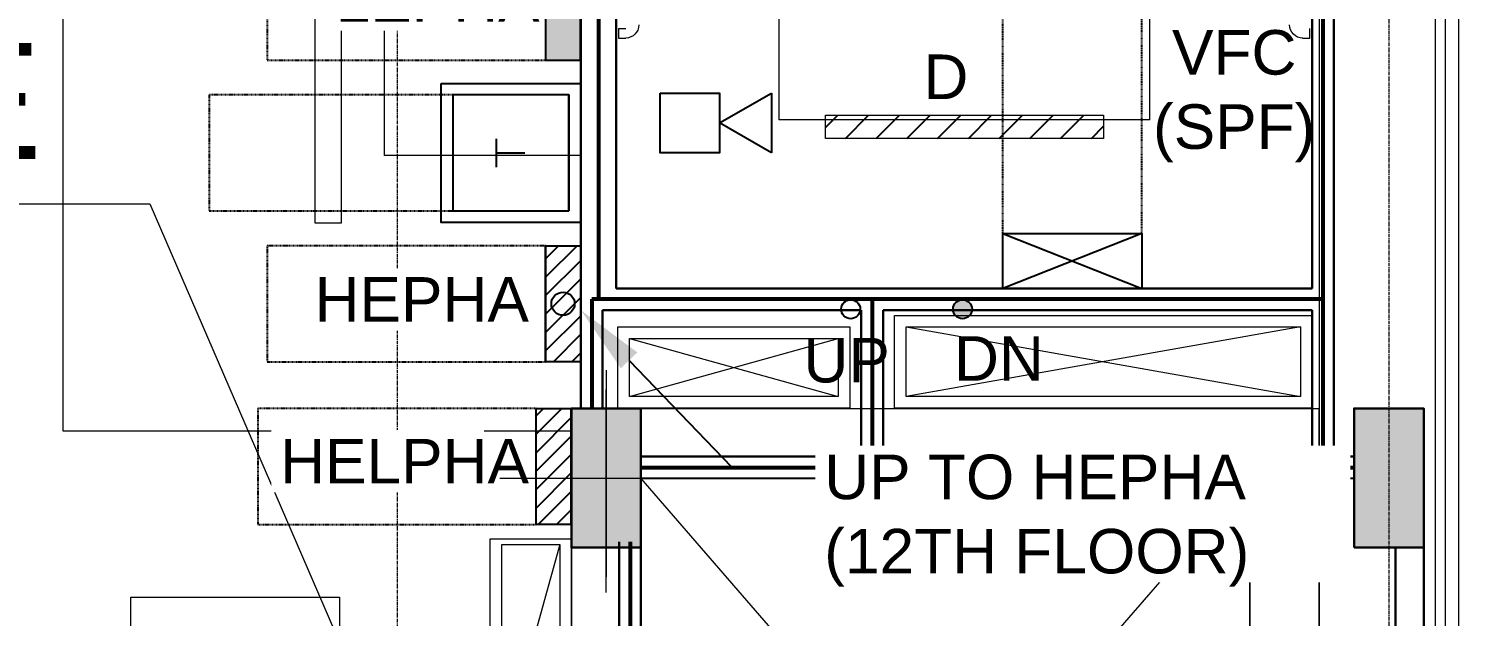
# Model space of a CAD drawing. Header units: inches. Extents: x -40190 to 0, y -3216 to 2257.
# Drawn here: x -23455.6 to -23208.9, y 751.2 to 852.6 of the extents above; entities that cross this region are included whole.
import ezdxf
from ezdxf import colors
from ezdxf.entities.mleader import LeaderData, LeaderLine
from ezdxf.math import Vec2, Vec3

# ---------------------------------------------------------------- set-up
doc = ezdxf.new("R2010")
doc.units = ezdxf.units.IN
doc.header["$LTSCALE"] = 0.5
doc.header["$MEASUREMENT"] = 0
for name, pattern in [('A113$0$CENTER', [2, 1.25, -0.25, 0.25, -0.25]), ('A113$0$DGN Style 3', [242.953966, 173.538547, -69.415419]), ('A113$0$HIDDEN2', [0.1875, 0.125, -0.0625]), ('DASHED2', [0.375, 0.25, -0.125]), ('HIDDEN2', [0.1875, 0.125, -0.0625])]:
    doc.linetypes.add(name, pattern=pattern)
for name, color, linetype in [('A113$0$A-ANNO-IDEN', 8, 'Continuous'), ('A113$0$A-ANNO-PATT-13-14', 8, 'Continuous'), ('A113$0$A-ANNO-TEXT', 8, 'Continuous'), ('A113$0$A-COLS-COLS13-14', 8, 'Continuous'), ('A113$0$A-FLOR-HRAL', 8, 'Continuous'), ('A113$0$A-FLOR-OVHD', 8, 'A113$0$HIDDEN2'), ('A113$0$A-FLOR-SLAB', 8, 'Continuous'), ('A113$0$A-FLOR-STRCT-6-12', 8, 'Continuous'), ('A113$0$A-GRID-GRDP0-15', 8, 'Continuous'), ('A113$0$A-HVAC-RDFF', 8, 'Continuous'), ('A113$0$A-WALL-FIRE', 8, 'Continuous'), ('A113$0$A-WALL-FULL-INTR', 8, 'Continuous'), ('A113$0$E-PANEL', 8, 'Continuous'), ('A113$0$M-CONC-PAD', 8, 'Continuous'), ('A113$0$M-HVAC-Supp', 8, 'Continuous'), ('A113$0$S-BEAM', 8, 'Continuous'), ('A613$0$A-CLNG-SPNK', 8, 'Continuous'), ('A613$0$br613 - E-Lite', 8, 'Continuous'), ('E-Anno-Note', 6, 'Continuous'), ('E-CNDT', 30, 'Continuous'), ('E-FIRE', 234, 'Continuous'), ('E-Lite-Emer', 13, 'Continuous'), ('E-POWR-CLRN', 1, 'DASHED2'), ('E-POWR-Panl', 233, 'Continuous'), ('E-POWR-XFMR', 234, 'Continuous'), ('E-Powr-Xfmr-Pad', 8, 'Continuous'), ('E-TEXT', 6, 'Continuous'), ('G-TEXT', 6, 'Continuous'), ('M-HVAC-clrn', 1, 'HIDDEN2'), ('M-HVAC-vfc', 93, 'Continuous'), ('XREF', 7, 'Continuous')]:
    doc.layers.add(name, color=color, linetype=linetype)
doc.styles.add('A113$0$Arial', font='arial.ttf', dxfattribs={"height": 0.076839})
doc.styles.add('M08', font='arial.ttf', dxfattribs={"height": 7.68})
doc.styles.add('MAMEP ANNO', font='arial.ttf', dxfattribs={"height": 0.101562})

# ---------------------------------------------------------------- blocks, each defined once
blk = doc.blocks.new('*U605')
at = {"layer": 'A113$0$A-FLOR-STRCT-6-12', "linetype": 'A113$0$DGN Style 3', "lineweight": 0}
for p, q in [((-52.54, -60.49), (52.46, 60.49)), ((52.46, -60.49), (-52.54, 60.49))]:
    blk.add_line(p, q, dxfattribs=at)
at = {"layer": 'A113$0$A-FLOR-STRCT-6-12', "linetype": 'A113$0$DGN Style 3', "lineweight": 13}
blk.add_3dface([(-52.54, 60.49), (52.46, 60.49), (52.46, -60.49), (-52.54, -60.49)], dxfattribs=at)
blk = doc.blocks.new('A113')
at = {"layer": 'A113$0$A-ANNO-IDEN', "lineweight": 13}
blk.add_line((-23623.2917, 822.3774), (-23443.3434, 822.3774), dxfattribs=at)
at = {"layer": 'A113$0$A-ANNO-IDEN', "lineweight": 0, "flags": 128}
blk.add_lwpolyline([(-23443.3434, 822.3774), (-23434.7389, 822.3774), (-23382.0479, 700.6327)], dxfattribs=at)
at = {"layer": 'A113$0$A-ANNO-PATT-13-14', "lineweight": 30}
for points in [[(-23362.0336, 787.0919, -4909.5523), (-23350.0336, 787.0919, -4909.5523), (-23362.0336, 763.0919, -4909.5523), (-23350.0336, 763.0919, -4909.5523)], [(-23227.0133, 787.0918, -4909.5523), (-23215.0133, 787.0918, -4909.5523), (-23227.0133, 763.0918, -4909.5523), (-23215.0133, 763.0918, -4909.5523)]]:
    blk.add_solid(points, dxfattribs=at)
at = {"layer": 'A113$0$A-ANNO-TEXT', "lineweight": 13}
for p, q in [((-23262.227, 836.8597), (-23262.227, 968.928)), ((-23326.2272, 896.7739), (-23326.2272, 836.8597)), ((-23262.227, 836.8597), (-23326.2272, 836.8597))]:
    blk.add_line(p, q, dxfattribs=at)
at = {"layer": 'A113$0$A-COLS-COLS13-14', "lineweight": 13}
for p, q in [((-23356.0336, 793.7246, -4909.5523), (-23356.0336, 758.0516, -4909.5523)), ((-23367.4794, 775.0919, -4909.5523), (-23344.5225, 775.0919, -4909.5523))]:
    blk.add_line(p, q, dxfattribs=at)
at = {"layer": 'A113$0$A-COLS-COLS13-14', "lineweight": 0}
for p, q in [((-23356.0336, 755.3441, -4909.5523), (-23356.0336, 790.3407, -4909.5523)), ((-23374.3782, 775.0919, -4909.5523), (-23339.3816, 775.0919, -4909.5523))]:
    blk.add_line(p, q, dxfattribs=at)
at = {"layer": 'A113$0$A-COLS-COLS13-14', "lineweight": 30}
for points in [[(-23350.0336, 763.0919, -4909.5523), (-23362.0336, 763.0919, -4909.5523), (-23362.0336, 787.0919, -4909.5523), (-23350.0336, 787.0919, -4909.5523)], [(-23227.0133, 763.0918, -4909.5523), (-23227.0133, 787.0918, -4909.5523), (-23215.0133, 787.0918, -4909.5523), (-23215.0133, 763.0918, -4909.5523)]]:
    blk.add_3dface(points, dxfattribs=at)
at = {"layer": 'A113$0$A-FLOR-HRAL', "lineweight": 13}
for p, q in [((-23353.8989, 852.6064, 1992.7541), (-23352.649, 852.6064, 1992.7541)), ((-23353.8989, 852.6064, 1992.7541), (-23353.8989, 850.9814, 1992.7541)), ((-23353.8989, 850.9814, 1992.7541), (-23352.649, 850.9814, 1992.7541)), ((-23235.8984, 850.9815, 1992.7541), (-23234.6484, 850.9815, 1992.7541)), ((-23234.6484, 850.9815, 1992.7541), (-23234.6484, 852.6065, 1992.7541))]:
    blk.add_line(p, q, dxfattribs=at)
at = {"layer": 'A113$0$A-FLOR-HRAL', "lineweight": 13, "extrusion": (0, 0, -1)}
for centre, start, end in [((23352.649, 853.2314, -1992.7541), 179.999997, 269.999996), ((23235.8984, 853.2315, -1992.7541), 269.999997, 359.999999)]:
    blk.add_arc(centre, 2.25, start, end, dxfattribs=at)
at = {"layer": 'A113$0$A-FLOR-OVHD', "lineweight": 13}
blk.add_line((-23362.014, 763.0919, 1992.7541), (-23362.014, 725.6155, 1992.7541), dxfattribs=at)
at = {"layer": 'A113$0$A-FLOR-SLAB', "lineweight": 0}
blk.add_line((-23209.0239, 998.0489, 1992.7541), (-23209.0233, 560.1223, 1992.7541), dxfattribs=at)
for points in [[(-23306.2835, 803.1482, 1992.7541), (-23234.2835, 803.1482, 1992.7541), (-23234.2835, 787.1482, 1992.7541), (-23306.2835, 787.1482, 1992.7541)], [(-23353.9979, 801.1482, 1992.7541), (-23313.9979, 801.1482, 1992.7541), (-23313.9979, 787.1482, 1992.7541), (-23353.9979, 787.1482, 1992.7541)], [(-23376.014, 764.5916, 1992.7541), (-23362.014, 764.5916, 1992.7541), (-23362.014, 724.5916, 1992.7541), (-23376.014, 724.5916, 1992.7541)]]:
    blk.add_3dface(points, dxfattribs=at)
at = {"layer": 'A113$0$A-GRID-GRDP0-15', "linetype": 'A113$0$CENTER', "lineweight": 0}
for p, q in [((-23221.0236, 2113.2362), (-23221.0236, -676.9055)), ((-23392.0337, 367.1574), (-23392.0337, 2029.5617))]:
    blk.add_line(p, q, dxfattribs=at)
at = {"layer": 'A113$0$A-HVAC-RDFF', "lineweight": 0}
for p, q in [((-23304.2835, 801.1482, 1992.7541), (-23236.2835, 789.1482, 1992.7541)), ((-23236.2835, 801.1482, 1992.7541), (-23304.2835, 789.1482, 1992.7541)), ((-23364.0105, 763.6155, 1992.7541), (-23374.0105, 727.6155, 1992.7541))]:
    blk.add_line(p, q, dxfattribs=at)
at = {"layer": 'A113$0$A-HVAC-RDFF', "lineweight": 13}
for points in [[(-23304.2835, 801.1482, 1992.7541), (-23236.2835, 801.1482, 1992.7541), (-23236.2835, 789.1482, 1992.7541), (-23304.2835, 789.1482, 1992.7541)], [(-23374.0105, 763.6155, 1992.7541), (-23364.0105, 763.6155, 1992.7541), (-23364.0105, 727.6155, 1992.7541), (-23374.0105, 727.6155, 1992.7541)]]:
    blk.add_3dface(points, dxfattribs=at)
at = {"layer": 'A113$0$A-WALL-FIRE', "lineweight": 53}
for p, q in [((-23357.3361, 1032.852, 1992.7541), (-23357.3361, 805.9368, 1992.7541)), ((-23232.3986, 1029.7947, 1992.7541), (-23232.3986, 776.9229, 1992.7541)), ((-23232.3986, 805.9368, 1992.7541), (-23358.5236, 805.9368, 1992.7541)), ((-23358.5236, 805.9368, 1992.7541), (-23358.5236, 787.0919, 1992.7541)), ((-23310.1486, 805.9467, 1992.7541), (-23310.1486, 776.9229, 1992.7541)), ((-23350.0336, 776.9229, 1992.7541), (-23227.0133, 776.9229, 1992.7541)), ((-23351.905, 764.1157, 1992.7541), (-23351.905, 655.1032, 1992.7541))]:
    blk.add_line(p, q, dxfattribs=at)
at = {"layer": 'A113$0$A-WALL-FULL-INTR', "lineweight": 30}
for p, q in [((-23360.3986, 1052.3882, 1992.7541), (-23360.3986, 787.0919, 1992.7541)), ((-23354.2736, 1029.7947, 1992.7541), (-23354.2736, 807.7948, 1992.7541)), ((-23234.2736, 1029.7947, 1992.7541), (-23234.2736, 807.7947, 1992.7541)), ((-23230.5236, 1029.7947, 1992.7541), (-23230.5236, 778.7951, 1992.7541)), ((-23234.2736, 807.7947, 1992.7541), (-23354.2736, 807.7948, 1992.7541)), ((-23356.6486, 804.0452, 1992.7541), (-23312.0236, 804.0453, 1992.7541)), ((-23356.6486, 804.0452, 1992.7541), (-23356.6486, 787.0919, 1992.7541)), ((-23312.0236, 804.0453, 1992.7541), (-23312.0236, 778.796, 1992.7541)), ((-23308.2736, 804.0453, 1992.7541), (-23308.2736, 778.7959, 1992.7541)), ((-23234.2736, 804.0452, 1992.7541), (-23308.2736, 804.0453, 1992.7541)), ((-23234.2736, 804.0452, 1992.7541), (-23234.2736, 778.7951, 1992.7541)), ((-23312.0236, 778.796, 1992.7541), (-23350.0336, 778.7981, 1992.7541)), ((-23234.2736, 778.7951, 1992.7541), (-23308.2736, 778.7959, 1992.7541)), ((-23242.5241, 778.7952, 1992.7541), (-23241.2742, 778.7952, 1992.7541)), ((-23227.0133, 778.7951, 1992.7541), (-23230.5236, 778.7951, 1992.7541)), ((-23227.0133, 775.0413, 1992.7541), (-23350.0165, 775.0481, 1992.7541)), ((-23353.78, 764.1157, 1992.7541), (-23353.78, 725.6155, 1992.7541)), ((-23350.03, 764.1157, 1992.7541), (-23350.03, 655.1032, 1992.7541)), ((-23219.8863, 557.2474, 1992.7541), (-23219.8863, 763.0918, 1992.7541)), ((-23215.0158, 763.0918, 1992.7541), (-23215.0114, 562.1223, 1992.7541))]:
    blk.add_line(p, q, dxfattribs=at)
at = {"layer": 'A113$0$A-WALL-FULL-INTR', "lineweight": 0}
blk.add_line((-23211.274, 562.1223, 1992.7541), (-23211.2734, 1009.1489, 1992.7541), dxfattribs=at)
at = {"layer": 'A113$0$E-PANEL', "lineweight": 13}
for points in [[(-23366.3989, 867.1574, 1992.7541), (-23360.3989, 867.1574, 1992.7541), (-23360.3989, 847.1574, 1992.7541), (-23366.3989, 847.1574, 1992.7541)], [(-23382.3989, 841.1574, 1992.7541), (-23362.3989, 841.1574, 1992.7541), (-23362.3989, 821.1574, 1992.7541), (-23382.3989, 821.1574, 1992.7541)], [(-23366.3886, 815.1574, 1992.7541), (-23360.3886, 815.1574, 1992.7541), (-23360.3886, 795.1574, 1992.7541), (-23366.3886, 795.1574, 1992.7541)]]:
    blk.add_3dface(points, dxfattribs=at)
at = {"layer": 'A113$0$M-CONC-PAD', "lineweight": 0}
blk.add_3dface([(-23438.0309, 754.5614, 1992.7541), (-23402.0309, 754.5614, 1992.7541), (-23402.0309, 726.5614, 1992.7541), (-23438.0309, 726.5614, 1992.7541)], dxfattribs=at)
at = {"layer": 'A113$0$M-HVAC-Supp', "lineweight": 0, "ltscale": 3.19265e-16}
for p, q in [((-23351.9979, 789.1482, 1992.7541), (-23315.9979, 799.1482, 1992.7541)), ((-23351.9979, 799.1482, 1992.7541), (-23315.9979, 789.1482, 1992.7541))]:
    blk.add_line(p, q, dxfattribs=at)
at = {"layer": 'A113$0$M-HVAC-Supp', "lineweight": 13, "ltscale": 3.19265e-16}
blk.add_3dface([(-23351.9979, 799.1482, 1992.7541), (-23315.9979, 799.1482, 1992.7541), (-23315.9979, 789.1482, 1992.7541), (-23351.9979, 789.1482, 1992.7541)], dxfattribs=at)
at = {"layer": 'A113$0$S-BEAM', "lineweight": 0}
for p, q in [((-23233.0239, 1009.1696, 1992.7541), (-23233.023, 379.1574, 1992.7541)), ((-23213.0239, 1009.1697, 1992.7541), (-23213.023, 379.1574, 1992.7541))]:
    blk.add_line(p, q, dxfattribs=at)
at = {"layer": 'A113$0$S-BEAM', "lineweight": 13}
for p, q in [((-23350.0336, 787.0919, 1992.7541), (-23233.0234, 787.0919, 1992.7541)), ((-23233.0234, 642.2169, 1992.7541), (-23233.0234, 787.0919, 1992.7541)), ((-23350.0336, 775.0919, 1992.7541), (-23245.0234, 775.0919, 1992.7541)), ((-23245.0234, 654.2169, 1992.7541), (-23245.0234, 775.0416, 1992.7541)), ((-23362.0115, 666.2169, 1992.7541), (-23362.0115, 763.0919, 1992.7541)), ((-23350.0115, 666.2169, 1992.7541), (-23350.0154, 763.0919, 1992.7541))]:
    blk.add_line(p, q, dxfattribs=at)
at = {"layer": 'A113$0$A-FLOR-STRCT-6-12', "lineweight": 13}
blk.add_blockref('*U605', (-23297.4747, 714.5551, 1992.7541), dxfattribs=at)
at = {"layer": 'A113$0$A-ANNO-IDEN', "lineweight": 13, "insert": (-23623.2927, 829.8564), "char_height": 19.999996, "attachment_point": 7, "line_spacing_factor": 0.6, "style": 'A113$0$Arial'}
blk.add_mtext('\\H1x;\\W1.24688;STORAGE', dxfattribs=at)
blk = doc.blocks.new('A613')
at = {"layer": 'A613$0$A-CLNG-SPNK', "lineweight": 0, "elevation": 2679.43, "flags": 128}
for points in [[(-23360.4, 830.81), (-23394.29, 830.81), (-23394.29, 1091.24)], [(-23460.61, 1041.86), (-23449.79, 1041.86), (-23449.79, 783.34), (-23362.03, 783.34)]]:
    blk.add_lwpolyline(points, dxfattribs=at)
at = {"layer": 'A613$0$br613 - E-Lite', "lineweight": 13}
for points in [[(-23401.78, 867.16, 2679.43), (-23401.78, 819.16, 2679.43), (-23406.28, 819.16, 2679.43), (-23406.28, 867.16, 2679.43)], [(-23318.27, 837.79, 2679.43), (-23270.27, 837.79, 2679.43), (-23270.27, 833.79, 2679.43), (-23318.27, 833.79, 2679.43)]]:
    blk.add_3dface(points, dxfattribs=at)
blk = doc.blocks.new('15 KVA Transformer')
for p, q in [((9.56, 14.44), (14.44, 14.44)), ((12, 14.44), (12, 9.56))]:
    blk.add_line(p, q)
blk.add_lwpolyline([(2, 2), (22, 2), (22, 22), (2, 22)], close=True)
blk = doc.blocks.new('120panel')
at = {"layer": 'E-POWR-Panl', "linetype": 'Continuous', "lineweight": -3}
blk.add_hatch(color=233, dxfattribs=at).paths.add_polyline_path([(10, -4), (-10, -4), (-10, 2), (10, 2)])
at = {"layer": 'E-POWR-Panl', "color": 233, "linetype": 'Continuous', "lineweight": -3}
blk.add_lwpolyline([(10, -4), (-10, -4), (-10, 2), (10, 2)], close=True, dxfattribs=at)
blk = doc.blocks.new('277panel')
at = {"layer": 'E-POWR-Panl', "linetype": 'Continuous', "lineweight": -3}
h = blk.add_hatch(dxfattribs=at)
h.set_pattern_fill('ANSI31', color=233, scale=18, angle=90, style=0)
h.set_pattern_definition([(135, (-1902.8928, -2966.1018), (-1.5909903, -1.5909903), [])])
h.paths.add_polyline_path([(6, -8), (6, 12), (0, 12), (0, -8)])
at = {"layer": 'E-POWR-Panl', "color": 233, "linetype": 'Continuous', "lineweight": -3}
blk.add_lwpolyline([(6, -8), (6, 12), (0, 12), (0, -8)], close=True, dxfattribs=at)
blk = doc.blocks.new('A$C69735866')
at = {"layer": 'M-HVAC-clrn'}
for p, q in [((0, 51.5), (24, 51.5)), ((0, 9.5), (0, 51.5)), ((24, 9.48), (24, 51.48))]:
    blk.add_line(p, q, dxfattribs=at)
at = {"layer": 'M-HVAC-vfc'}
for p, q in [((0, 9.5), (24, 0)), ((24, 9.5), (0, 0))]:
    blk.add_line(p, q, dxfattribs=at)
blk.add_lwpolyline([(24, 9.5), (24, 0), (0, 0), (0, 9.5)], close=True, dxfattribs=at)

msp = doc.modelspace()

# ---------------------------------------------------------------- hatches: boundary and pattern name
h = msp.add_hatch(color=256)
h.dxf.hatch_style = 1
edge = h.paths.add_edge_path()
edge.add_arc((-23294.48, 804.21), 1.64, 0, 360)
at = {"layer": 'E-Lite-Emer'}
h = msp.add_hatch(dxfattribs=at)
h.set_pattern_fill('ANSI31', color=256, scale=30)
h.set_pattern_definition([(45, (1244.2174, 2142.905), (-2.65165043, 2.65165043), [])])
h.paths.add_polyline_path([(-23318.14, 837.68), (-23270.14, 837.68), (-23270.14, 833.68), (-23318.14, 833.68)])

# ---------------------------------------------------------------- linework, layer by layer
for centre in [(-23313.77, 804.21), (-23294.48, 804.21)]:
    msp.add_circle(centre, 1.64)
at = {"layer": 'E-CNDT'}
msp.add_circle((-23363.39, 805.16), 2, dxfattribs=at)
at = {"layer": 'E-FIRE', "color": 234, "linetype": 'Continuous', "lineweight": -3}
for p, q in [((-23336.39, 836.34), (-23327.43, 841.46)), ((-23327.43, 841.46), (-23327.43, 831.21)), ((-23327.43, 831.21), (-23336.39, 836.34))]:
    msp.add_line(p, q, dxfattribs=at)
msp.add_lwpolyline([(-23346.63, 841.46), (-23336.39, 841.46), (-23336.39, 831.21), (-23346.63, 831.21)], close=True, dxfattribs=at)
at = {"layer": 'E-POWR-CLRN'}
msp.add_lwpolyline([(-23382.4, 841.16), (-23424.4, 841.16), (-23424.4, 821.16), (-23382.4, 821.16)], dxfattribs=at)
at = {"layer": 'E-Powr-Xfmr-Pad'}
msp.add_lwpolyline([(-23384.4, 843.16), (-23360.4, 843.16), (-23360.4, 819.16), (-23384.4, 819.16)], close=True, dxfattribs=at)

# ---------------------------------------------------------------- block references
at = {"xscale": -1}
for p in [(-23360.39, 803.16), (-23362.03, 775.09)]:
    msp.add_blockref('277panel', p, dxfattribs=at)
at = {"layer": 'E-POWR-XFMR', "rotation": 90.00000000022798}
msp.add_blockref('15 KVA Transformer', (-23360.4, 819.16), dxfattribs=at)
at = {"layer": 'M-HVAC-vfc'}
msp.add_blockref('A$C69735866', (-23287.55, 807.77), dxfattribs=at)
at = {"layer": 'XREF'}
for name, p in [('A113', (0.08, 0)), ('A613', (0.13, -0.11))]:
    msp.add_blockref(name, p, dxfattribs=at)

# ---------------------------------------------------------------- texts
at = {"layer": 'E-TEXT', "style": 'M08'}
for s, p in [('D', (-23301.22, 840.46)), ('UP', (-23321.91, 791.58)), ('DN', (-23295.95, 791.88))]:
    msp.add_text(s, height=7.68, dxfattribs=at).set_placement(p)
at = {"layer": 'E-TEXT', "insert": (-23247.62, 852.35), "char_height": 7.68, "width": 9.4574, "attachment_point": 2, "style": 'M08'}
msp.add_mtext('VFC (SPF)', dxfattribs=at)

# ---------------------------------------------------------------- leaders
at = {"layer": 'E-Anno-Note'}
ml = msp.add_multileader_mtext('Standard', dxfattribs=at)
ml.set_content('HEAT WHEEL MOTOR', color=(89, 89, 89), style='MAMEP ANNO')
ml.set_leader_properties(color=256, linetype='Continuous')
ml.build(insert=Vec2(0, 0))
ml.multileader.update_dxf_attribs({"has_dogleg": 0, "text_right_attachment_type": 3, "dogleg_length": 3.84, "arrow_head_size": 12, "scale": 96})
ctx = ml.context
ctx.base_point, ctx.scale, ctx.char_height, ctx.arrow_head_size, ctx.landing_gap_size, ctx.plane_origin = Vec3(-23579.92, 822.96), 96, 7.68, 12, 3.75, Vec3(-23609.18, 822.96)
ctx.right_attachment = 3
notes = []
notes.append((ctx, [(0, (1, 1, 0), (-23948.92, 822.96), (1, 0), 369, [(0, [(-23609.18, 822.96)], 0, [])])]))
ctx.mtext.insert, ctx.mtext.width, ctx.mtext.flow_direction = Vec3(-23576.17, 826.87), 124.8927, 5
for ctx, leaders in notes:
    for number, flags, end, landing, length, lines in leaders:
        leader = LeaderData()
        leader.index, (leader.has_last_leader_line, leader.has_dogleg_vector, leader.attachment_direction) = number, flags
        leader.last_leader_point, leader.dogleg_vector, leader.dogleg_length = Vec3(end), Vec3(landing), length
        for number, points, colour, breaks in lines:
            line = LeaderLine()
            line.index, line.vertices, line.color, line.breaks = number, Vec3.list(points), colors.encode_raw_color(colour), breaks
            leader.lines.append(line)
        ctx.leaders.append(leader)

# ---------------------------------------------------------------- next in the draw order: texts
at = {"layer": 'G-TEXT', "char_height": 7.68, "attachment_point": 1, "style": 'M08', "bg_fill": 3, "box_fill_scale": 1.2, "bg_fill_color": 256, "bg_fill_transparency": 0}
for s, insert, width in [('LEPHA', (-23402.61, 861.46), 33.5977), ('HEPHA', (-23406.23, 809.74), 33.5977), ('HELPHA', (-23412.18, 781.84), 33.5977), ('UP TO HEPHA\\P(12TH FLOOR)', (-23318.33, 779.13), 89.2105)]:
    msp.add_mtext(s, dxfattribs=dict(at, insert=insert, width=width))

# ---------------------------------------------------------------- next in the draw order: linework, layer by layer
at = {"layer": 'E-POWR-CLRN'}
for points in [[(-23366.4, 867.16), (-23414.4, 867.16), (-23414.4, 847.16), (-23366.4, 847.16)], [(-23366.39, 815.16), (-23414.39, 815.16), (-23414.39, 795.16), (-23366.39, 795.16)], [(-23368.03, 787.09), (-23416.03, 787.09), (-23416.03, 767.09), (-23368.03, 767.09)]]:
    msp.add_lwpolyline(points, dxfattribs=at)

# ---------------------------------------------------------------- next in the draw order: block references
at = {"xscale": -1, "rotation": 90}
msp.add_blockref('120panel', (-23364.4, 857.16), dxfattribs=at)

# ---------------------------------------------------------------- next in the draw order: leaders
at = {"layer": 'E-Anno-Note'}
ml = msp.add_multileader_mtext('Standard', dxfattribs=at)
ml.set_content('', color=256, style='MAMEP ANNO')
ml.set_leader_properties(color=256, linetype='Continuous')
ml.build(insert=Vec2(0, 0))
ml.multileader.update_dxf_attribs({"has_dogleg": 0, "text_right_attachment_type": 3, "dogleg_length": 3.84, "arrow_head_size": 12, "scale": 96})
ctx = ml.context
ctx.base_point, ctx.scale, ctx.char_height, ctx.arrow_head_size, ctx.landing_gap_size, ctx.plane_origin = Vec3(-23320.33, 777.01), 96, 9.75, 12, 3.75, Vec3(-23360.31, 804.05)
ctx.right_attachment = 3
notes = []
notes.append((ctx, [(0, (1, 1, 0), (-23689.33, 777.01), (1, 0), 369, [(0, [(-23360.31, 804.05), (-23334.35, 777.01)], 0, [])])]))
ctx.mtext.insert, ctx.mtext.flow_direction = Vec3(-23316.58, 781.89), 5
for ctx, leaders in notes:
    for number, flags, end, landing, length, lines in leaders:
        leader = LeaderData()
        leader.index, (leader.has_last_leader_line, leader.has_dogleg_vector, leader.attachment_direction) = number, flags
        leader.last_leader_point, leader.dogleg_vector, leader.dogleg_length = Vec3(end), Vec3(landing), length
        for number, points, colour, breaks in lines:
            line = LeaderLine()
            line.index, line.vertices, line.color, line.breaks = number, Vec3.list(points), colors.encode_raw_color(colour), breaks
            leader.lines.append(line)
        ctx.leaders.append(leader)

doc.saveas('drawing.dxf')
